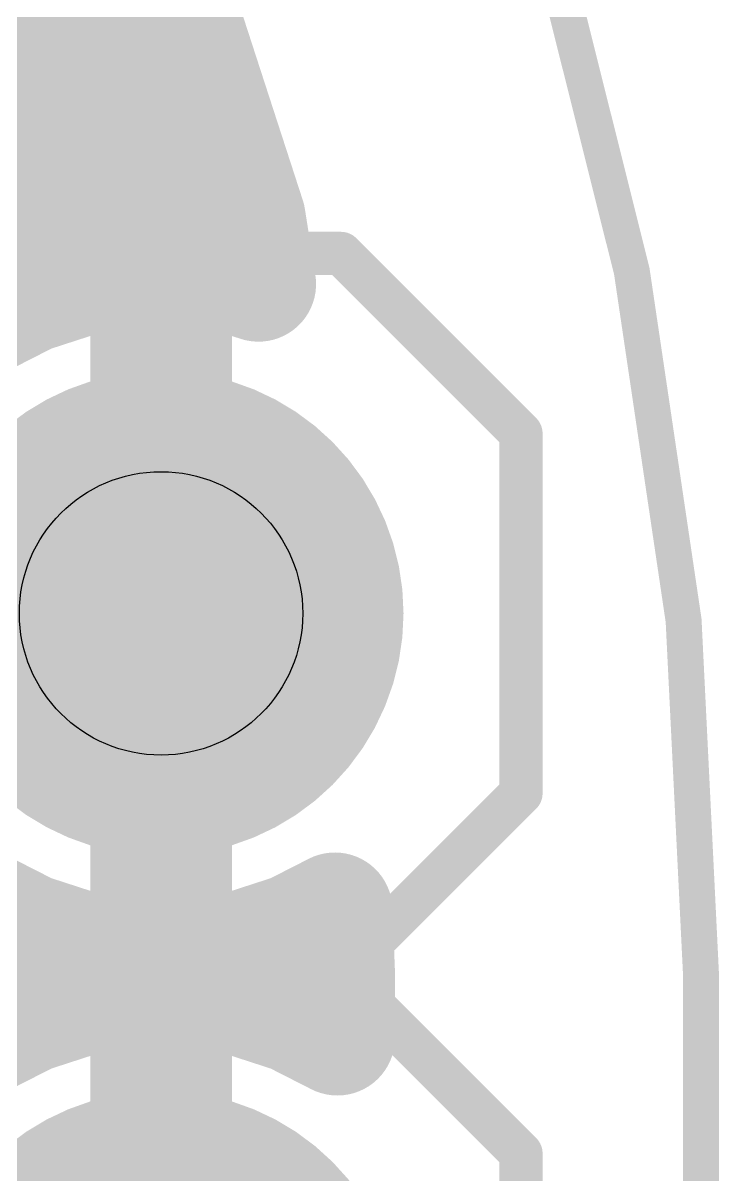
# Model space of a CAD drawing. Extents: x -0.1 to 54.7, y 0 to 86.4.
# Drawn here: x 52.218 to 54.674, y 72.949 to 77.013 of the extents above; entities that cross this region are included whole.
import ezdxf

# ---------------------------------------------------------------- set-up
doc = ezdxf.new("R2010")
doc.units = 0
for name, color, linetype in [('1', 22, 'CONTINUOUS'), ('16', 175, 'CONTINUOUS'), ('17', 82, 'CONTINUOUS'), ('20', 7, 'CONTINUOUS'), ('21', 253, 'CONTINUOUS'), ('29', 253, 'CONTINUOUS'), ('30', 253, 'CONTINUOUS'), ('44', 253, 'CONTINUOUS'), ('51', 253, 'CONTINUOUS')]:
    doc.layers.add(name, color=color, linetype=linetype)

# ---------------------------------------------------------------- blocks, each defined once
blk = doc.blocks.new('RECT')
blk.add_solid([(-0.5, -0.5), (0.5, -0.5), (-0.5, 0.5), (0.5, 0.5)])
blk = doc.blocks.new('ROUNDP')
at = {"const_width": 0.5}
blk.add_lwpolyline([(0, -0.25, 1), (0, 0.25, 1), (0, -0.25)], format="xyb", dxfattribs=at)

msp = doc.modelspace()

# ---------------------------------------------------------------- linework, layer by layer
at = {"layer": '1', "const_width": 0.4064}
for points in [[(52.4582, 78.0292), (53.0118, 76.3253)], [(45.5661, 77.216), (52.7224, 77.216)], [(45.9725, 76.8096), (52.8545, 76.8096)], [(46.2957, 76.4032), (52.9865, 76.4032)], [(53.0118, 76.3253), (53.0488, 76.0918)], [(52.6097, 76.1412), (52.4214, 76.1114)], [(52.6582, 76.1412), (52.6097, 76.1412)], [(52.6582, 74.9768), (52.6582, 76.1412)], [(52.8003, 76.1412), (52.7518, 76.1412)], [(52.7518, 76.1412), (52.7518, 74.9768)], [(52.9886, 76.1114), (52.8003, 76.1412)], [(52.4214, 76.1114), (52.2401, 76.0525)], [(53.0488, 76.0918), (52.9886, 76.1114)], [(52.2401, 76.0525), (52.0702, 75.9659)], [(50.7392, 75.9968), (52.1308, 75.9968)], [(52.6582, 75.9968), (52.7518, 75.9968)], [(52.0702, 75.9659), (51.916, 75.8539)], [(52.6582, 75.5904), (52.7518, 75.5904)], [(52.6582, 75.184), (52.7518, 75.184)], [(51.4938, 74.9768), (52.6582, 74.9768)], [(52.7518, 74.9768), (52.6582, 74.9768)], [(52.6582, 74.9768), (52.6582, 74.8832)], [(52.6582, 74.8832), (51.4938, 74.8832)], [(52.6582, 73.7188), (52.6582, 74.8832)], [(52.6582, 74.8832), (52.7518, 74.8832)], [(52.7518, 74.8832), (52.7518, 73.7188)], [(52.6582, 74.7776), (52.7518, 74.7776)], [(52.6582, 74.3712), (52.7518, 74.3712)], [(51.916, 74.0061), (52.0702, 73.8941)], [(52.6582, 73.9648), (52.7518, 73.9648)], [(52.0702, 73.8941), (52.2401, 73.8075)], [(53.1699, 73.8075), (53.3185, 73.8832)], [(53.3185, 73.8832), (53.3273, 73.66)], [(52.2401, 73.8075), (52.4214, 73.7486)], [(52.9886, 73.7486), (53.1699, 73.8075)], [(52.4214, 73.7486), (52.6097, 73.7188)], [(52.8003, 73.7188), (52.9886, 73.7486)], [(52.6097, 73.7188), (52.6582, 73.7188)], [(52.7518, 73.7188), (52.8003, 73.7188)], [(53.3273, 73.66), (53.3273, 73.4323)], [(52.6097, 73.6012), (52.4214, 73.5714)], [(52.6582, 73.6012), (52.6097, 73.6012)], [(52.6582, 72.4368), (52.6582, 73.6012)], [(52.8003, 73.6012), (52.7518, 73.6012)], [(52.7518, 73.6012), (52.7518, 72.4368)], [(52.9886, 73.5714), (52.8003, 73.6012)], [(50.4885, 73.5584), (52.3815, 73.5584)], [(52.4214, 73.5714), (52.2401, 73.5125)], [(52.6582, 73.5584), (52.7518, 73.5584)], [(53.1699, 73.5125), (52.9886, 73.5714)], [(53.0285, 73.5584), (53.3273, 73.5584)], [(52.2401, 73.5125), (52.0702, 73.4259)], [(53.3273, 73.4323), (53.1699, 73.5125)], [(52.0702, 73.4259), (51.916, 73.3139)], [(52.6582, 73.152), (52.7518, 73.152)]]:
    msp.add_lwpolyline(points, dxfattribs=at)
at = {"layer": '1', "const_width": 0.2032}
for points in [[(52.8545, 76.708, 1), (52.8545, 76.9112)], [(52.9865, 76.3016, 1), (52.9865, 76.5048)], [(53.1122, 76.3412, 1), (52.9115, 76.3094)], [(52.9152, 76.2939, 1), (53.1085, 76.3567)], [(52.6097, 76.2428, 1), (52.6097, 76.0396)], [(52.7598, 76.1412, 1), (52.5566, 76.1412)], [(52.6256, 76.0408, 1), (52.5938, 76.2415)], [(52.7518, 76.2428, 1), (52.7518, 76.0396)], [(52.8534, 76.1412, 1), (52.6502, 76.1412)], [(52.6582, 76.0396, 1), (52.6582, 76.2428)], [(52.8162, 76.2415, 1), (52.7844, 76.0408)], [(52.8003, 76.0396, 1), (52.8003, 76.2428)], [(52.4055, 76.2117, 1), (52.4373, 76.011)], [(52.4528, 76.0147, 1), (52.39, 76.208)], [(53.02, 76.208, 1), (52.9572, 76.0147)], [(52.9727, 76.011, 1), (53.0045, 76.2117)], [(53.0174, 75.9952, 1), (53.0802, 76.1884)], [(52.2087, 76.1491, 1), (52.2715, 75.9558)], [(52.2862, 75.9619, 1), (52.1939, 76.143)], [(52.1308, 75.8952, 1), (52.1308, 76.0984)], [(52.6582, 76.0984, 1), (52.6582, 75.8952)], [(52.7518, 75.8952, 1), (52.7518, 76.0984)], [(52.9485, 76.0759, 1), (53.1492, 76.1077)], [(52.1299, 75.8837, 1), (52.0105, 76.0481)], [(52.6582, 75.692, 1), (52.6582, 75.4888)], [(52.7518, 75.4888, 1), (52.7518, 75.692)], [(52.6582, 75.2856, 1), (52.6582, 75.0824)], [(52.7518, 75.0824, 1), (52.7518, 75.2856)], [(52.6582, 75.0784, 1), (52.6582, 74.8752)], [(52.7598, 74.9768, 1), (52.5566, 74.9768)], [(52.6582, 74.8752, 1), (52.6582, 75.0784)], [(52.7518, 74.8752, 1), (52.7518, 75.0784)], [(52.7598, 74.8832, 1), (52.5566, 74.8832)], [(52.6582, 74.9848, 1), (52.6582, 74.7816)], [(52.5566, 74.9768, 1), (52.7598, 74.9768)], [(52.8534, 74.8832, 1), (52.6502, 74.8832)], [(52.6502, 74.9768, 1), (52.8534, 74.9768)], [(52.6582, 74.7816, 1), (52.6582, 74.9848)], [(52.7518, 74.7816, 1), (52.7518, 74.9848)], [(52.5566, 74.8832, 1), (52.7598, 74.8832)], [(52.6582, 74.8792, 1), (52.6582, 74.676)], [(52.7518, 74.676, 1), (52.7518, 74.8792)], [(52.6582, 74.4728, 1), (52.6582, 74.2696)], [(52.7518, 74.2696, 1), (52.7518, 74.4728)], [(52.6582, 74.0664, 1), (52.6582, 73.8632)], [(52.7518, 73.8632, 1), (52.7518, 74.0664)], [(52.0105, 73.8119, 1), (52.1299, 73.9763)], [(53.42, 73.8872, 1), (53.217, 73.8793)], [(53.3647, 73.7927, 1), (53.2724, 73.9738)], [(52.2715, 73.9042, 1), (52.2087, 73.7109)], [(53.2013, 73.7109, 1), (53.1385, 73.9042)], [(52.1939, 73.717, 1), (52.2862, 73.8981)], [(53.1238, 73.8981, 1), (53.2161, 73.717)], [(52.4373, 73.849, 1), (52.4055, 73.6483)], [(52.39, 73.652, 1), (52.4528, 73.8453)], [(52.9572, 73.8453, 1), (53.02, 73.652)], [(53.0045, 73.6483, 1), (52.9727, 73.849)], [(52.6097, 73.8204, 1), (52.6097, 73.6172)], [(52.5938, 73.6185, 1), (52.6256, 73.8191)], [(52.7518, 73.8204, 1), (52.7518, 73.6172)], [(52.6582, 73.6172, 1), (52.6582, 73.8204)], [(52.7844, 73.8191, 1), (52.8162, 73.6185)], [(52.8003, 73.6172, 1), (52.8003, 73.8204)], [(53.4289, 73.66, 1), (53.2257, 73.66)], [(52.6097, 73.7028, 1), (52.6097, 73.4996)], [(52.5566, 73.7188, 1), (52.7598, 73.7188)], [(52.7598, 73.6012, 1), (52.5566, 73.6012)], [(52.6256, 73.5008, 1), (52.5938, 73.7015)], [(52.6502, 73.7188, 1), (52.8534, 73.7188)], [(52.7518, 73.7028, 1), (52.7518, 73.4996)], [(52.8534, 73.6012, 1), (52.6502, 73.6012)], [(52.6582, 73.4996, 1), (52.6582, 73.7028)], [(52.8162, 73.7015, 1), (52.7844, 73.5008)], [(52.8003, 73.4996, 1), (52.8003, 73.7028)], [(52.4055, 73.6717, 1), (52.4373, 73.471)], [(52.3815, 73.4568, 1), (52.3815, 73.66)], [(52.4528, 73.4747, 1), (52.39, 73.668)], [(52.6582, 73.66, 1), (52.6582, 73.4568)], [(52.7518, 73.4568, 1), (52.7518, 73.66)], [(53.02, 73.668, 1), (52.9572, 73.4747)], [(53.0285, 73.66, 1), (53.0285, 73.4568)], [(52.9727, 73.471, 1), (53.0045, 73.6717)], [(53.2258, 73.656, 1), (53.4288, 73.664)], [(53.3273, 73.4568, 1), (53.3273, 73.66)], [(52.2087, 73.6091, 1), (52.2715, 73.4158)], [(52.2862, 73.4219, 1), (52.1939, 73.603)], [(53.2161, 73.603, 1), (53.1238, 73.4219)], [(53.1385, 73.4158, 1), (53.2013, 73.6091)], [(52.1299, 73.3437, 1), (52.0105, 73.5081)], [(53.2812, 73.3418, 1), (53.3734, 73.5228)], [(53.2257, 73.4323, 1), (53.4289, 73.4323)], [(52.6582, 73.2536, 1), (52.6582, 73.0504)], [(52.7518, 73.0504, 1), (52.7518, 73.2536)]]:
    msp.add_lwpolyline(points, format="xyb", dxfattribs=at)
at = {"layer": '16', "const_width": 0.4064}
for points in [[(52.4582, 78.0292), (53.0118, 76.3253)], [(44.2961, 77.216), (52.7224, 77.216)], [(44.7025, 76.8096), (52.8545, 76.8096)], [(45.0257, 76.4032), (52.9865, 76.4032)], [(53.0118, 76.3253), (53.0488, 76.0918)], [(52.6097, 76.1412), (52.4214, 76.1114)], [(52.6582, 76.1412), (52.6097, 76.1412)], [(52.6582, 74.9768), (52.6582, 76.1412)], [(52.8003, 76.1412), (52.7518, 76.1412)], [(52.7518, 76.1412), (52.7518, 74.9768)], [(52.9886, 76.1114), (52.8003, 76.1412)], [(52.4214, 76.1114), (52.2401, 76.0525)], [(53.0488, 76.0918), (52.9886, 76.1114)], [(52.2401, 76.0525), (52.0702, 75.9659)], [(50.7392, 75.9968), (52.1308, 75.9968)], [(52.6582, 75.9968), (52.7518, 75.9968)], [(52.0702, 75.9659), (51.916, 75.8539)], [(52.6582, 75.5904), (52.7518, 75.5904)], [(52.6582, 75.184), (52.7518, 75.184)], [(51.4938, 74.9768), (52.6582, 74.9768)], [(52.7518, 74.9768), (52.6582, 74.9768)], [(52.6582, 74.9768), (52.6582, 74.8832)], [(52.6582, 74.8832), (51.4938, 74.8832)], [(52.6582, 73.7188), (52.6582, 74.8832)], [(52.6582, 74.8832), (52.7518, 74.8832)], [(52.7518, 74.8832), (52.7518, 73.7188)], [(52.6582, 74.7776), (52.7518, 74.7776)], [(52.6582, 74.3712), (52.7518, 74.3712)], [(51.916, 74.0061), (52.0702, 73.8941)], [(52.6582, 73.9648), (52.7518, 73.9648)], [(52.0702, 73.8941), (52.2401, 73.8075)], [(53.1699, 73.8075), (53.3185, 73.8832)], [(53.3185, 73.8832), (53.3273, 73.66)], [(52.2401, 73.8075), (52.4214, 73.7486)], [(52.9886, 73.7486), (53.1699, 73.8075)], [(52.4214, 73.7486), (52.6097, 73.7188)], [(52.8003, 73.7188), (52.9886, 73.7486)], [(52.6097, 73.7188), (52.6582, 73.7188)], [(52.7518, 73.7188), (52.8003, 73.7188)], [(53.3273, 73.66), (53.3273, 73.4323)], [(52.6097, 73.6012), (52.4214, 73.5714)], [(52.6582, 73.6012), (52.6097, 73.6012)], [(52.6582, 72.4368), (52.6582, 73.6012)], [(52.8003, 73.6012), (52.7518, 73.6012)], [(52.7518, 73.6012), (52.7518, 72.4368)], [(52.9886, 73.5714), (52.8003, 73.6012)], [(50.4885, 73.5584), (52.3815, 73.5584)], [(52.4214, 73.5714), (52.2401, 73.5125)], [(52.6582, 73.5584), (52.7518, 73.5584)], [(53.1699, 73.5125), (52.9886, 73.5714)], [(53.0285, 73.5584), (53.3273, 73.5584)], [(52.2401, 73.5125), (52.0702, 73.4259)], [(53.3273, 73.4323), (53.1699, 73.5125)], [(52.0702, 73.4259), (51.916, 73.3139)], [(52.6582, 73.152), (52.7518, 73.152)]]:
    msp.add_lwpolyline(points, dxfattribs=at)
at = {"layer": '16', "const_width": 0.2032}
for points in [[(52.8545, 76.708, 1), (52.8545, 76.9112)], [(52.9865, 76.3016, 1), (52.9865, 76.5048)], [(53.1122, 76.3412, 1), (52.9115, 76.3094)], [(52.9152, 76.2939, 1), (53.1085, 76.3567)], [(52.6097, 76.2428, 1), (52.6097, 76.0396)], [(52.7598, 76.1412, 1), (52.5566, 76.1412)], [(52.6256, 76.0408, 1), (52.5938, 76.2415)], [(52.7518, 76.2428, 1), (52.7518, 76.0396)], [(52.8534, 76.1412, 1), (52.6502, 76.1412)], [(52.6582, 76.0396, 1), (52.6582, 76.2428)], [(52.8162, 76.2415, 1), (52.7844, 76.0408)], [(52.8003, 76.0396, 1), (52.8003, 76.2428)], [(52.4055, 76.2117, 1), (52.4373, 76.011)], [(52.4528, 76.0147, 1), (52.39, 76.208)], [(53.02, 76.208, 1), (52.9572, 76.0147)], [(52.9727, 76.011, 1), (53.0045, 76.2117)], [(53.0174, 75.9952, 1), (53.0802, 76.1884)], [(52.2087, 76.1491, 1), (52.2715, 75.9558)], [(52.2862, 75.9619, 1), (52.1939, 76.143)], [(52.1308, 75.8952, 1), (52.1308, 76.0984)], [(52.6582, 76.0984, 1), (52.6582, 75.8952)], [(52.7518, 75.8952, 1), (52.7518, 76.0984)], [(52.9485, 76.0759, 1), (53.1492, 76.1077)], [(52.1299, 75.8837, 1), (52.0105, 76.0481)], [(52.6582, 75.692, 1), (52.6582, 75.4888)], [(52.7518, 75.4888, 1), (52.7518, 75.692)], [(52.6582, 75.2856, 1), (52.6582, 75.0824)], [(52.7518, 75.0824, 1), (52.7518, 75.2856)], [(52.6582, 75.0784, 1), (52.6582, 74.8752)], [(52.7598, 74.9768, 1), (52.5566, 74.9768)], [(52.6582, 74.8752, 1), (52.6582, 75.0784)], [(52.7518, 74.8752, 1), (52.7518, 75.0784)], [(52.7598, 74.8832, 1), (52.5566, 74.8832)], [(52.6582, 74.9848, 1), (52.6582, 74.7816)], [(52.5566, 74.9768, 1), (52.7598, 74.9768)], [(52.8534, 74.8832, 1), (52.6502, 74.8832)], [(52.6502, 74.9768, 1), (52.8534, 74.9768)], [(52.6582, 74.7816, 1), (52.6582, 74.9848)], [(52.7518, 74.7816, 1), (52.7518, 74.9848)], [(52.5566, 74.8832, 1), (52.7598, 74.8832)], [(52.6582, 74.8792, 1), (52.6582, 74.676)], [(52.7518, 74.676, 1), (52.7518, 74.8792)], [(52.6582, 74.4728, 1), (52.6582, 74.2696)], [(52.7518, 74.2696, 1), (52.7518, 74.4728)], [(52.6582, 74.0664, 1), (52.6582, 73.8632)], [(52.7518, 73.8632, 1), (52.7518, 74.0664)], [(52.0105, 73.8119, 1), (52.1299, 73.9763)], [(53.42, 73.8872, 1), (53.217, 73.8793)], [(53.3647, 73.7927, 1), (53.2724, 73.9738)], [(52.2715, 73.9042, 1), (52.2087, 73.7109)], [(53.2013, 73.7109, 1), (53.1385, 73.9042)], [(52.1939, 73.717, 1), (52.2862, 73.8981)], [(53.1238, 73.8981, 1), (53.2161, 73.717)], [(52.4373, 73.849, 1), (52.4055, 73.6483)], [(52.39, 73.652, 1), (52.4528, 73.8453)], [(52.9572, 73.8453, 1), (53.02, 73.652)], [(53.0045, 73.6483, 1), (52.9727, 73.849)], [(52.6097, 73.8204, 1), (52.6097, 73.6172)], [(52.5938, 73.6185, 1), (52.6256, 73.8191)], [(52.7518, 73.8204, 1), (52.7518, 73.6172)], [(52.6582, 73.6172, 1), (52.6582, 73.8204)], [(52.7844, 73.8191, 1), (52.8162, 73.6185)], [(52.8003, 73.6172, 1), (52.8003, 73.8204)], [(53.4289, 73.66, 1), (53.2257, 73.66)], [(52.6097, 73.7028, 1), (52.6097, 73.4996)], [(52.5566, 73.7188, 1), (52.7598, 73.7188)], [(52.7598, 73.6012, 1), (52.5566, 73.6012)], [(52.6256, 73.5008, 1), (52.5938, 73.7015)], [(52.6502, 73.7188, 1), (52.8534, 73.7188)], [(52.7518, 73.7028, 1), (52.7518, 73.4996)], [(52.8534, 73.6012, 1), (52.6502, 73.6012)], [(52.6582, 73.4996, 1), (52.6582, 73.7028)], [(52.8162, 73.7015, 1), (52.7844, 73.5008)], [(52.8003, 73.4996, 1), (52.8003, 73.7028)], [(52.4055, 73.6717, 1), (52.4373, 73.471)], [(52.3815, 73.4568, 1), (52.3815, 73.66)], [(52.4528, 73.4747, 1), (52.39, 73.668)], [(52.6582, 73.66, 1), (52.6582, 73.4568)], [(52.7518, 73.4568, 1), (52.7518, 73.66)], [(53.02, 73.668, 1), (52.9572, 73.4747)], [(53.0285, 73.66, 1), (53.0285, 73.4568)], [(52.9727, 73.471, 1), (53.0045, 73.6717)], [(53.2258, 73.656, 1), (53.4288, 73.664)], [(53.3273, 73.4568, 1), (53.3273, 73.66)], [(52.2087, 73.6091, 1), (52.2715, 73.4158)], [(52.2862, 73.4219, 1), (52.1939, 73.603)], [(53.2161, 73.603, 1), (53.1238, 73.4219)], [(53.1385, 73.4158, 1), (53.2013, 73.6091)], [(52.1299, 73.3437, 1), (52.0105, 73.5081)], [(53.2812, 73.3418, 1), (53.3734, 73.5228)], [(53.2257, 73.4323, 1), (53.4289, 73.4323)], [(52.6582, 73.2536, 1), (52.6582, 73.0504)], [(52.7518, 73.0504, 1), (52.7518, 73.2536)]]:
    msp.add_lwpolyline(points, format="xyb", dxfattribs=at)
at = {"layer": '20'}
for points, const_width in [([(54.61, 73.66, 0.4142), (41.91, 86.36)], 0.127), ([(54.6418, 73.66, 1), (54.5782, 73.66)], 0.0635), ([(54.5782, 73.66, 1), (54.6418, 73.66)], 0.0635)]:
    msp.add_lwpolyline(points, format="xyb", dxfattribs=dict(at, const_width=const_width))
at = {"layer": '20', "const_width": 0.127}
msp.add_lwpolyline([(54.61, 73.66), (54.61, 14.605)], dxfattribs=at)
at = {"layer": '21', "const_width": 0.1524}
for points in [[(49.53, 76.2), (53.34, 76.2)], [(53.34, 76.2), (53.975, 75.565)], [(53.975, 74.295), (53.975, 75.565)], [(53.975, 74.295), (53.34, 73.66)], [(49.53, 73.66), (53.34, 73.66)], [(53.34, 73.66), (53.975, 73.025)], [(53.975, 71.755), (53.975, 73.025)]]:
    msp.add_lwpolyline(points, dxfattribs=at)
at = {"layer": '21', "const_width": 0.0762}
for points in [[(53.3669, 76.2269, 1), (53.3131, 76.1731)], [(53.34, 76.1619, 1), (53.34, 76.2381)], [(54.0131, 75.565, 1), (53.9369, 75.565)], [(53.9481, 75.5381, 1), (54.0019, 75.5919)], [(53.9369, 74.295, 1), (54.0131, 74.295)], [(54.0019, 74.2681, 1), (53.9481, 74.3219)], [(53.3669, 73.6869, 1), (53.3131, 73.6331)], [(53.3131, 73.6869, 1), (53.3669, 73.6331)], [(53.34, 73.6219, 1), (53.34, 73.6981)], [(54.0131, 73.025, 1), (53.9369, 73.025)], [(53.9481, 72.9981, 1), (54.0019, 73.0519)]]:
    msp.add_lwpolyline(points, format="xyb", dxfattribs=at)
at = {"layer": '44'}
msp.add_circle((52.705, 74.93), 0.5, dxfattribs=at)

# ---------------------------------------------------------------- block references
at = {"layer": '17', "xscale": 1.508, "yscale": 1.508, "rotation": 90}
for p in [(52.705, 74.93), (52.705, 74.93), (52.705, 72.39), (52.705, 72.39)]:
    msp.add_blockref('ROUNDP', p, dxfattribs=at)
at = {"layer": '29', "xscale": 1.7112, "yscale": 1.7112, "rotation": 90}
for p in [(52.705, 74.93), (52.705, 72.39)]:
    msp.add_blockref('ROUNDP', p, dxfattribs=at)
at = {"layer": '30', "xscale": 1.7112, "yscale": 1.7112, "rotation": 90}
for p in [(52.705, 74.93), (52.705, 72.39)]:
    msp.add_blockref('ROUNDP', p, dxfattribs=at)
at = {"layer": '51', "xscale": 0.508, "yscale": 0.508, "rotation": 90}
msp.add_blockref('RECT', (52.705, 74.93), dxfattribs=at)

doc.saveas('drawing.dxf')
